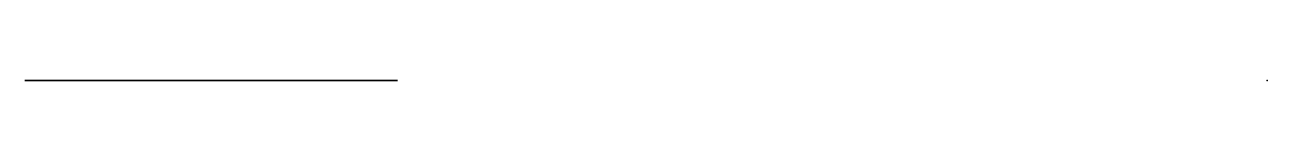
# Model space of a CAD drawing. Header units: centimetres. Extents: x -2 to 0, y 0 to 0.
import ezdxf

# ---------------------------------------------------------------- set-up
doc = ezdxf.new("R2010")
doc.units = ezdxf.units.CM
doc.header["$MEASUREMENT"] = 0
doc.layers.add('4_c0ntainer_STILT v1_Sketch1', color=7, linetype='Continuous')

msp = doc.modelspace()

# ---------------------------------------------------------------- linework, layer by layer
at = {"layer": '4_c0ntainer_STILT v1_Sketch1'}
for p, q in [((-2, 0, 5), (-1.4, 0, 5)), ((-2, 0, 4.5), (-2, 0, 5)), ((-1.4, 0, 4.5), (-2, 0, 4.5)), ((-1.4, 0, 5), (-1.4, 0, 4.5))]:
    msp.add_line(p, q, dxfattribs=at)
msp.add_point((0, 0), dxfattribs=at)

doc.saveas('drawing.dxf')
